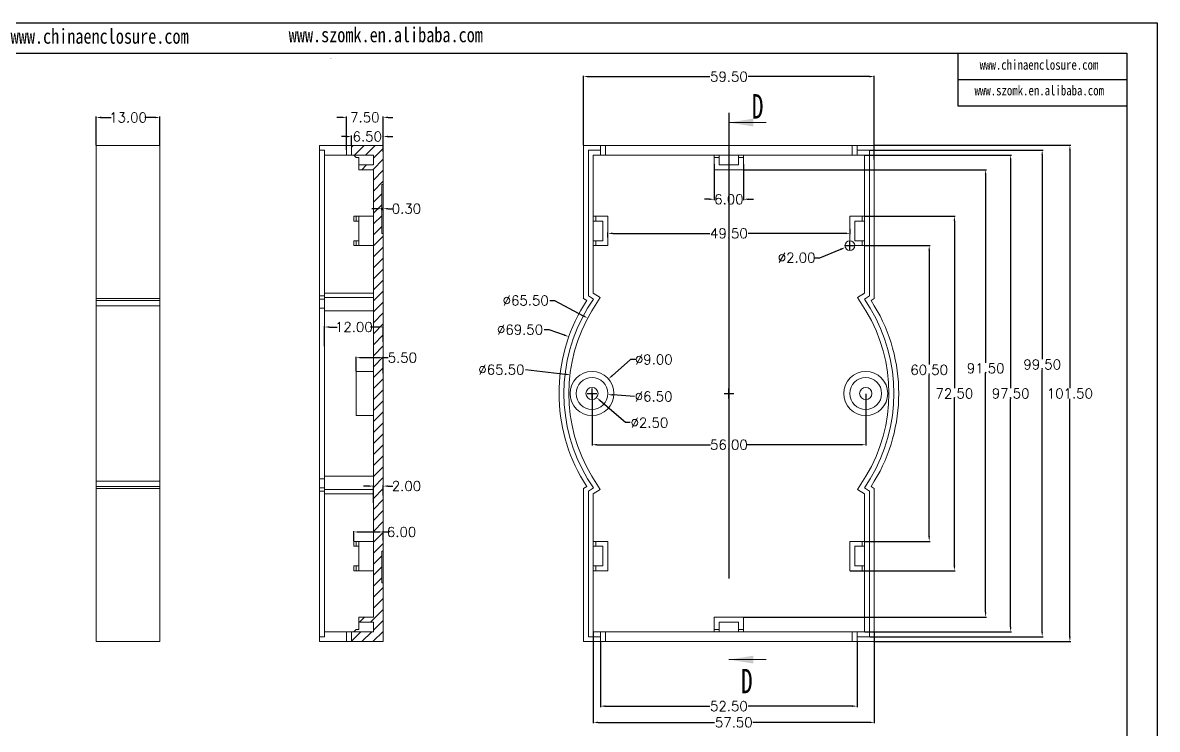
# Model space of a CAD drawing. Header units: inches. Extents: x 2145 to 2963, y 1126 to 1387.
# Drawn here: x 2731.1 to 2963.2, y 1242.4 to 1386.9 of the extents above; entities that cross this region are included whole.
import ezdxf

# ---------------------------------------------------------------- set-up
doc = ezdxf.new("R2010")
doc.units = ezdxf.units.IN
doc.header["$LTSCALE"] = 15
doc.linetypes.add('PHANTOM', pattern=[12.7, 6.35, -1.27, 1.27, -1.27, 1.27, -1.27])
doc.layers.add('10', color=7, linetype='Continuous')
doc.layers.add('文字', color=81, linetype='Continuous')
doc.styles.add('SLDTEXTSTYLE0', font='TXT', dxfattribs={"width": 0.75})
doc.styles.add('SLDTEXTSTYLE6', font='TXT', dxfattribs={"width": 0.7})
doc.styles.get("Standard").update_dxf_attribs({"font": 'txt', "bigfont": 'gbcbig.shx'})
doc.styles.add('宋体', font='', dxfattribs={"width": 0.8, "height": 3.5})
doc.styles.get('宋体').set_extended_font_data('SimSun')
doc.dimstyles.new('2.5', dxfattribs={"dimtxt": 2, "dimasz": 1, "dimexe": 0.18, "dimexo": 0.0625, "dimgap": 0.09, "dimtad": 0, "dimtih": 1, "dimtoh": 1, "dimzin": 0, "dimdsep": 46, "dimtxsty": 'Standard', "dimcen": 1, "dimadec": 0, "dimazin": 2, "dimtfac": 1, "dimtofl": 0, "dimtmove": 0, "dimatfit": 3, "dimfxl": 0, "dimtolj": 1, "dimtzin": 0, "dimarcsym": 0})

# ---------------------------------------------------------------- blocks, each defined once
blk = doc.blocks.new('SW_NOTE_0')
at = {"color": 0, "linetype": 'Continuous', "lineweight": 0, "char_height": 0.06, "attachment_point": 1, "style": 'SLDTEXTSTYLE0'}
for s, insert in [('INTERPRET GEOMETRIC', (0, 0.08)), ('TOLERANCING PER:', (0, -0.02))]:
    blk.add_mtext(s, dxfattribs=dict(at, insert=insert))
blk = doc.blocks.new('*D170')
at = {"color": 0, "lineweight": -2, "transparency": 16777216}
for p, q in [((2746.12, 1361.91), (2746.12, 1367.73)), ((2747.12, 1367.55), (2749.19, 1367.55)), ((2758.12, 1367.55), (2756.04, 1367.55)), ((2759.12, 1361.91), (2759.12, 1367.73))]:
    blk.add_line(p, q, dxfattribs=at)
at = {"color": 0, "transparency": 16777216}
for points in [[(2747.12, 1367.72), (2747.12, 1367.38), (2746.12, 1367.55)], [(2758.12, 1367.72), (2758.12, 1367.38), (2759.12, 1367.55)]]:
    blk.add_solid(points, dxfattribs=at)
at = {"layer": 'Defpoints', "color": 0, "transparency": 16777216}
for p in [(2746.12, 1367.55), (2746.12, 1361.85), (2759.12, 1361.85)]:
    blk.add_point(p, dxfattribs=at)
at = {"color": 0, "transparency": 16777216, "insert": (2752.62, 1367.55), "char_height": 2, "attachment_point": 5}
blk.add_mtext('\\A1;13.00', dxfattribs=at)
blk = doc.blocks.new('*D172')
at = {"color": 0, "lineweight": -2, "transparency": 16777216}
for p, q in [((2803.51, 1348.89), (2802.51, 1348.89)), ((2804.51, 1348.61), (2804.51, 1349.07)), ((2804.81, 1348.61), (2804.81, 1349.07)), ((2805.81, 1348.89), (2806.81, 1348.89))]:
    blk.add_line(p, q, dxfattribs=at)
at = {"color": 0, "transparency": 16777216}
for points in [[(2803.51, 1349.06), (2803.51, 1348.72), (2804.51, 1348.89)], [(2805.81, 1349.06), (2805.81, 1348.72), (2804.81, 1348.89)]]:
    blk.add_solid(points, dxfattribs=at)
at = {"layer": 'Defpoints', "color": 0, "transparency": 16777216}
for p in [(2804.51, 1348.55), (2804.81, 1348.89), (2804.81, 1348.55)]:
    blk.add_point(p, dxfattribs=at)
at = {"color": 0, "transparency": 16777216, "insert": (2809.57, 1348.89), "char_height": 2, "attachment_point": 5}
blk.add_mtext('\\A1;0.30', dxfattribs=at)
blk = doc.blocks.new('*D173')
at = {"color": 0, "lineweight": -2, "transparency": 16777216}
for p, q in [((2798.81, 1280.91), (2798.81, 1282.96)), ((2799.81, 1282.78), (2803.81, 1282.78)), ((2804.81, 1281.06), (2804.81, 1282.96)), ((2804.81, 1282.78), (2805.81, 1282.78))]:
    blk.add_line(p, q, dxfattribs=at)
at = {"color": 0, "transparency": 16777216}
for points in [[(2799.81, 1282.94), (2799.81, 1282.61), (2798.81, 1282.78)], [(2803.81, 1282.94), (2803.81, 1282.61), (2804.81, 1282.78)]]:
    blk.add_solid(points, dxfattribs=at)
at = {"layer": 'Defpoints', "color": 0, "transparency": 16777216}
for p in [(2798.81, 1282.78), (2798.81, 1280.85), (2804.81, 1281)]:
    blk.add_point(p, dxfattribs=at)
at = {"color": 0, "transparency": 16777216, "insert": (2808.57, 1282.78), "char_height": 2, "attachment_point": 5}
blk.add_mtext('\\A1;6.00', dxfattribs=at)
blk = doc.blocks.new('*D174')
at = {"color": 0, "lineweight": -2, "transparency": 16777216}
for p, q in [((2801.81, 1292.16), (2800.81, 1292.16)), ((2802.81, 1288.74), (2802.81, 1292.34)), ((2804.81, 1290.2), (2804.81, 1292.34)), ((2805.81, 1292.16), (2806.81, 1292.16))]:
    blk.add_line(p, q, dxfattribs=at)
at = {"color": 0, "transparency": 16777216}
for points in [[(2801.81, 1292.32), (2801.81, 1291.99), (2802.81, 1292.16)], [(2805.81, 1292.32), (2805.81, 1291.99), (2804.81, 1292.16)]]:
    blk.add_solid(points, dxfattribs=at)
at = {"layer": 'Defpoints', "color": 0, "transparency": 16777216}
for p in [(2804.81, 1292.16), (2802.81, 1288.68), (2804.81, 1290.13)]:
    blk.add_point(p, dxfattribs=at)
at = {"color": 0, "transparency": 16777216, "insert": (2809.57, 1292.16), "char_height": 2, "attachment_point": 5}
blk.add_mtext('\\A1;2.00', dxfattribs=at)
blk = doc.blocks.new('*D175')
at = {"color": 0, "lineweight": -2, "transparency": 16777216}
for p, q in [((2799.31, 1315.66), (2799.31, 1318.61)), ((2800.31, 1318.43), (2803.81, 1318.43)), ((2804.81, 1315.2), (2804.81, 1318.61)), ((2804.81, 1318.43), (2805.81, 1318.43))]:
    blk.add_line(p, q, dxfattribs=at)
at = {"color": 0, "transparency": 16777216}
for points in [[(2800.31, 1318.59), (2800.31, 1318.26), (2799.31, 1318.43)], [(2803.81, 1318.59), (2803.81, 1318.26), (2804.81, 1318.43)]]:
    blk.add_solid(points, dxfattribs=at)
at = {"layer": 'Defpoints', "color": 0, "transparency": 16777216}
for p in [(2804.81, 1318.43), (2799.31, 1315.6), (2804.81, 1315.14)]:
    blk.add_point(p, dxfattribs=at)
at = {"color": 0, "transparency": 16777216, "insert": (2808.73, 1318.43), "char_height": 2, "attachment_point": 5}
blk.add_mtext('\\A1;5.50', dxfattribs=at)
blk = doc.blocks.new('*D176')
at = {"color": 0, "lineweight": -2, "transparency": 16777216}
for p, q in [((2792.81, 1320.75), (2792.81, 1324.87)), ((2793.81, 1324.69), (2795.39, 1324.69)), ((2803.81, 1324.69), (2802.23, 1324.69)), ((2804.81, 1321.66), (2804.81, 1324.87))]:
    blk.add_line(p, q, dxfattribs=at)
at = {"color": 0, "transparency": 16777216}
for points in [[(2793.81, 1324.86), (2793.81, 1324.53), (2792.81, 1324.69)], [(2803.81, 1324.86), (2803.81, 1324.53), (2804.81, 1324.69)]]:
    blk.add_solid(points, dxfattribs=at)
at = {"layer": 'Defpoints', "color": 0, "transparency": 16777216}
for p in [(2804.81, 1324.69), (2792.81, 1320.69), (2804.81, 1321.6)]:
    blk.add_point(p, dxfattribs=at)
at = {"color": 0, "transparency": 16777216, "insert": (2798.81, 1324.69), "char_height": 2, "attachment_point": 5}
blk.add_mtext('\\A1;12.00', dxfattribs=at)
blk = doc.blocks.new('*D177')
at = {"color": 0, "lineweight": -2, "transparency": 16777216}
for p, q in [((2797.31, 1363.65), (2796.31, 1363.65)), ((2798.31, 1361.91), (2798.31, 1363.83)), ((2804.81, 1361.91), (2804.81, 1363.83)), ((2805.81, 1363.65), (2806.81, 1363.65))]:
    blk.add_line(p, q, dxfattribs=at)
at = {"color": 0, "transparency": 16777216}
for points in [[(2797.31, 1363.82), (2797.31, 1363.48), (2798.31, 1363.65)], [(2805.81, 1363.82), (2805.81, 1363.48), (2804.81, 1363.65)]]:
    blk.add_solid(points, dxfattribs=at)
at = {"layer": 'Defpoints', "color": 0, "transparency": 16777216}
for p in [(2804.81, 1363.65), (2798.31, 1361.85), (2804.81, 1361.85)]:
    blk.add_point(p, dxfattribs=at)
at = {"color": 0, "transparency": 16777216, "insert": (2801.56, 1363.65), "char_height": 2, "attachment_point": 5}
blk.add_mtext('\\A1;6.50', dxfattribs=at)
blk = doc.blocks.new('*D178')
at = {"color": 0, "lineweight": -2, "transparency": 16777216}
for p, q in [((2796.31, 1367.57), (2795.31, 1367.57)), ((2797.31, 1360.91), (2797.31, 1367.75)), ((2804.81, 1360.53), (2804.81, 1367.75)), ((2805.81, 1367.57), (2806.81, 1367.57))]:
    blk.add_line(p, q, dxfattribs=at)
at = {"color": 0, "transparency": 16777216}
for points in [[(2796.31, 1367.73), (2796.31, 1367.4), (2797.31, 1367.57)], [(2805.81, 1367.73), (2805.81, 1367.4), (2804.81, 1367.57)]]:
    blk.add_solid(points, dxfattribs=at)
at = {"layer": 'Defpoints', "color": 0, "transparency": 16777216}
for p in [(2804.81, 1367.57), (2797.31, 1360.85), (2804.81, 1360.47)]:
    blk.add_point(p, dxfattribs=at)
at = {"color": 0, "transparency": 16777216, "insert": (2801.06, 1367.57), "char_height": 2, "attachment_point": 5}
blk.add_mtext('\\A1;7.50', dxfattribs=at)
blk = doc.blocks.new('*D179')
at = {"color": 0, "lineweight": -2, "transparency": 16777216}
for p, q in [((2905.34, 1361.85), (2945.47, 1361.85)), ((2945.29, 1360.85), (2945.29, 1312.19)), ((2945.29, 1261.35), (2945.29, 1310.01)), ((2905.34, 1260.35), (2945.47, 1260.35))]:
    blk.add_line(p, q, dxfattribs=at)
at = {"color": 0, "transparency": 16777216}
for points in [[(2945.12, 1360.85), (2945.45, 1360.85), (2945.29, 1361.85)], [(2945.12, 1261.35), (2945.45, 1261.35), (2945.29, 1260.35)]]:
    blk.add_solid(points, dxfattribs=at)
at = {"layer": 'Defpoints', "color": 0, "transparency": 16777216}
for p in [(2905.28, 1361.85), (2945.29, 1361.85), (2905.28, 1260.35)]:
    blk.add_point(p, dxfattribs=at)
at = {"color": 0, "transparency": 16777216, "insert": (2945.29, 1311.1), "char_height": 2, "attachment_point": 5}
blk.add_mtext('\\A1;101.50', dxfattribs=at)
blk = doc.blocks.new('*D180')
at = {"color": 0, "lineweight": -2, "transparency": 16777216}
for p, q in [((2904.34, 1360.85), (2939.8, 1360.85)), ((2939.62, 1359.85), (2939.62, 1318.12)), ((2939.62, 1262.35), (2939.62, 1315.94)), ((2904.34, 1261.35), (2939.8, 1261.35))]:
    blk.add_line(p, q, dxfattribs=at)
at = {"color": 0, "transparency": 16777216}
for points in [[(2939.45, 1359.85), (2939.78, 1359.85), (2939.62, 1360.85)], [(2939.45, 1262.35), (2939.78, 1262.35), (2939.62, 1261.35)]]:
    blk.add_solid(points, dxfattribs=at)
at = {"layer": 'Defpoints', "color": 0, "transparency": 16777216}
for p in [(2904.28, 1360.85), (2939.62, 1360.85), (2904.28, 1261.35)]:
    blk.add_point(p, dxfattribs=at)
at = {"color": 0, "transparency": 16777216, "insert": (2939.62, 1317.03), "char_height": 2, "attachment_point": 5}
blk.add_mtext('\\A1;99.50', dxfattribs=at)
blk = doc.blocks.new('*D181')
at = {"color": 0, "lineweight": -2, "transparency": 16777216}
for p, q in [((2903.34, 1359.85), (2933.34, 1359.85)), ((2933.16, 1358.85), (2933.16, 1312.19)), ((2933.16, 1263.35), (2933.16, 1310.01)), ((2903.34, 1262.35), (2933.34, 1262.35))]:
    blk.add_line(p, q, dxfattribs=at)
at = {"color": 0, "transparency": 16777216}
for points in [[(2933, 1358.85), (2933.33, 1358.85), (2933.16, 1359.85)], [(2933, 1263.35), (2933.33, 1263.35), (2933.16, 1262.35)]]:
    blk.add_solid(points, dxfattribs=at)
at = {"layer": 'Defpoints', "color": 0, "transparency": 16777216}
for p in [(2903.28, 1359.85), (2903.28, 1262.35), (2933.16, 1262.35)]:
    blk.add_point(p, dxfattribs=at)
at = {"color": 0, "transparency": 16777216, "insert": (2933.16, 1311.1), "char_height": 2, "attachment_point": 5}
blk.add_mtext('\\A1;97.50', dxfattribs=at)
blk = doc.blocks.new('*D182')
at = {"color": 0, "lineweight": -2, "transparency": 16777216}
for p, q in [((2878.59, 1356.85), (2928.23, 1356.85)), ((2928.05, 1355.85), (2928.05, 1317.34)), ((2928.05, 1266.35), (2928.05, 1315.16)), ((2878.59, 1265.35), (2928.23, 1265.35))]:
    blk.add_line(p, q, dxfattribs=at)
at = {"color": 0, "transparency": 16777216}
for points in [[(2927.88, 1355.85), (2928.21, 1355.85), (2928.05, 1356.85)], [(2927.88, 1266.35), (2928.21, 1266.35), (2928.05, 1265.35)]]:
    blk.add_solid(points, dxfattribs=at)
at = {"layer": 'Defpoints', "color": 0, "transparency": 16777216}
for p in [(2878.53, 1356.85), (2878.53, 1265.35), (2928.05, 1265.35)]:
    blk.add_point(p, dxfattribs=at)
at = {"color": 0, "transparency": 16777216, "insert": (2928.05, 1316.25), "char_height": 2, "attachment_point": 5}
blk.add_mtext('\\A1;91.50', dxfattribs=at)
blk = doc.blocks.new('*D183')
at = {"color": 0, "lineweight": -2, "transparency": 16777216}
for p, q in [((2903.34, 1347.35), (2921.84, 1347.35)), ((2921.66, 1346.35), (2921.66, 1312.19)), ((2921.66, 1275.85), (2921.66, 1310.01)), ((2900.34, 1274.85), (2921.84, 1274.85))]:
    blk.add_line(p, q, dxfattribs=at)
at = {"color": 0, "transparency": 16777216}
for points in [[(2921.5, 1346.35), (2921.83, 1346.35), (2921.66, 1347.35)], [(2921.5, 1275.85), (2921.83, 1275.85), (2921.66, 1274.85)]]:
    blk.add_solid(points, dxfattribs=at)
at = {"layer": 'Defpoints', "color": 0, "transparency": 16777216}
for p in [(2903.28, 1347.35), (2921.66, 1347.35), (2900.28, 1274.85)]:
    blk.add_point(p, dxfattribs=at)
at = {"color": 0, "transparency": 16777216, "insert": (2921.66, 1311.1), "char_height": 2, "attachment_point": 5}
blk.add_mtext('\\A1;72.50', dxfattribs=at)
blk = doc.blocks.new('*D184')
at = {"color": 0, "lineweight": -2, "transparency": 16777216}
for p, q in [((2903.34, 1341.35), (2916.68, 1341.35)), ((2916.5, 1340.35), (2916.5, 1317.02)), ((2916.5, 1281.85), (2916.5, 1314.84)), ((2903.34, 1280.85), (2916.68, 1280.85))]:
    blk.add_line(p, q, dxfattribs=at)
at = {"color": 0, "transparency": 16777216}
for points in [[(2916.34, 1340.35), (2916.67, 1340.35), (2916.5, 1341.35)], [(2916.34, 1281.85), (2916.67, 1281.85), (2916.5, 1280.85)]]:
    blk.add_solid(points, dxfattribs=at)
at = {"layer": 'Defpoints', "color": 0, "transparency": 16777216}
for p in [(2903.28, 1341.35), (2916.5, 1341.35), (2903.28, 1280.85)]:
    blk.add_point(p, dxfattribs=at)
at = {"color": 0, "transparency": 16777216, "insert": (2916.5, 1315.93), "char_height": 2, "attachment_point": 5}
blk.add_mtext('\\A1;60.50', dxfattribs=at)
blk = doc.blocks.new('*D185')
at = {"color": 0, "lineweight": -2, "transparency": 16777216}
for p, q in [((2855.41, 1318.05), (2851.65, 1314.74)), ((2856.41, 1318.05), (2855.41, 1318.05)), ((2847.53, 1310.1), (2847.53, 1312.1)), ((2846.53, 1311.1), (2848.53, 1311.1))]:
    blk.add_line(p, q, dxfattribs=at)
at = {"color": 0, "transparency": 16777216}
blk.add_solid([(2851.54, 1314.86), (2851.76, 1314.61), (2850.9, 1314.07)], dxfattribs=at)
at = {"layer": 'Defpoints', "color": 0, "transparency": 16777216}
for p in [(2850.9, 1314.07), (2844.15, 1308.12)]:
    blk.add_point(p, dxfattribs=at)
at = {"color": 0, "transparency": 16777216, "insert": (2860.16, 1318.05), "char_height": 2, "attachment_point": 5}
blk.add_mtext('\\A1;∅9.00', dxfattribs=at)
blk = doc.blocks.new('*D186')
at = {"color": 0, "lineweight": -2, "transparency": 16777216}
for p, q in [((2847.53, 1310.1), (2847.53, 1312.1)), ((2846.53, 1311.1), (2848.53, 1311.1)), ((2856.2, 1310.49), (2851.77, 1310.8))]:
    blk.add_line(p, q, dxfattribs=at)
at = {"color": 0, "transparency": 16777216}
blk.add_solid([(2851.78, 1310.97), (2851.76, 1310.63), (2850.77, 1310.87)], dxfattribs=at)
at = {"layer": 'Defpoints', "color": 0, "transparency": 16777216}
for p in [(2844.28, 1311.32), (2850.77, 1310.87)]:
    blk.add_point(p, dxfattribs=at)
at = {"color": 0, "transparency": 16777216, "insert": (2860.13, 1310.49), "char_height": 2, "attachment_point": 5}
blk.add_mtext('\\A1;∅6.50', dxfattribs=at)
blk = doc.blocks.new('*D187')
at = {"color": 0, "lineweight": -2, "transparency": 16777216}
for p, q in [((2847.53, 1310.1), (2847.53, 1312.1)), ((2846.53, 1311.1), (2848.53, 1311.1)), ((2854.35, 1305.13), (2849.22, 1309.61)), ((2855.35, 1305.13), (2854.35, 1305.13))]:
    blk.add_line(p, q, dxfattribs=at)
at = {"color": 0, "transparency": 16777216}
blk.add_solid([(2849.33, 1309.74), (2849.11, 1309.49), (2848.47, 1310.27)], dxfattribs=at)
at = {"layer": 'Defpoints', "color": 0, "transparency": 16777216}
for p in [(2846.59, 1311.92), (2848.47, 1310.27)]:
    blk.add_point(p, dxfattribs=at)
at = {"color": 0, "transparency": 16777216, "insert": (2859.27, 1305.13), "char_height": 2, "attachment_point": 5}
blk.add_mtext('\\A1;∅2.50', dxfattribs=at)
blk = doc.blocks.new('*D188')
at = {"color": 0, "lineweight": -2, "transparency": 16777216}
for p, q in [((2837.72, 1324.16), (2838.72, 1324.16)), ((2838.72, 1324.16), (2841.84, 1323.06)), ((2875.53, 1310.1), (2875.53, 1312.1)), ((2874.53, 1311.1), (2876.53, 1311.1))]:
    blk.add_line(p, q, dxfattribs=at)
at = {"color": 0, "transparency": 16777216}
blk.add_solid([(2841.89, 1323.21), (2841.78, 1322.9), (2842.78, 1322.72)], dxfattribs=at)
at = {"layer": 'Defpoints', "color": 0, "transparency": 16777216}
for p in [(2842.78, 1322.72), (2908.27, 1299.47)]:
    blk.add_point(p, dxfattribs=at)
at = {"color": 0, "transparency": 16777216, "insert": (2832.8, 1324.16), "char_height": 2, "attachment_point": 5}
blk.add_mtext('\\A1;∅69.50', dxfattribs=at)
blk = doc.blocks.new('*D189')
at = {"color": 0, "lineweight": -2, "transparency": 16777216}
for p, q in [((2838.88, 1330.11), (2839.88, 1330.11)), ((2839.88, 1330.11), (2845.75, 1326.98)), ((2875.53, 1310.1), (2875.53, 1312.1)), ((2874.53, 1311.1), (2876.53, 1311.1))]:
    blk.add_line(p, q, dxfattribs=at)
at = {"color": 0, "transparency": 16777216}
blk.add_solid([(2845.83, 1327.13), (2845.67, 1326.83), (2846.63, 1326.51)], dxfattribs=at)
at = {"layer": 'Defpoints', "color": 0, "transparency": 16777216}
for p in [(2846.63, 1326.51), (2904.42, 1295.68)]:
    blk.add_point(p, dxfattribs=at)
at = {"color": 0, "transparency": 16777216, "insert": (2833.96, 1330.11), "char_height": 2, "attachment_point": 5}
blk.add_mtext('\\A1;∅65.50', dxfattribs=at)
blk = doc.blocks.new('*D190')
at = {"color": 0, "lineweight": -2, "transparency": 16777216}
for p, q in [((2833.93, 1315.98), (2842.01, 1315.03)), ((2875.53, 1310.1), (2875.53, 1312.1)), ((2874.53, 1311.1), (2876.53, 1311.1))]:
    blk.add_line(p, q, dxfattribs=at)
at = {"color": 0, "transparency": 16777216}
blk.add_solid([(2842.03, 1315.2), (2841.99, 1314.87), (2843, 1314.92)], dxfattribs=at)
at = {"layer": 'Defpoints', "color": 0, "transparency": 16777216}
for p in [(2843, 1314.92), (2908.05, 1307.28)]:
    blk.add_point(p, dxfattribs=at)
at = {"color": 0, "transparency": 16777216, "insert": (2829, 1315.98), "char_height": 2, "attachment_point": 5}
blk.add_mtext('\\A1;∅65.50', dxfattribs=at)
blk = doc.blocks.new('*D191')
at = {"color": 0, "lineweight": -2, "transparency": 16777216}
for p, q in [((2849.28, 1260.28), (2849.28, 1246.97)), ((2901.78, 1260.28), (2901.78, 1246.97)), ((2850.28, 1247.15), (2871.6, 1247.15)), ((2900.78, 1247.15), (2879.45, 1247.15))]:
    blk.add_line(p, q, dxfattribs=at)
at = {"color": 0, "transparency": 16777216}
for points in [[(2850.28, 1247.32), (2850.28, 1246.99), (2849.28, 1247.15)], [(2900.78, 1247.32), (2900.78, 1246.99), (2901.78, 1247.15)]]:
    blk.add_solid(points, dxfattribs=at)
at = {"layer": 'Defpoints', "color": 0, "transparency": 16777216}
for p in [(2849.28, 1260.35), (2901.78, 1260.35), (2901.78, 1247.15)]:
    blk.add_point(p, dxfattribs=at)
at = {"color": 0, "transparency": 16777216, "insert": (2875.53, 1247.15), "char_height": 2, "attachment_point": 5}
blk.add_mtext('\\A1;52.50', dxfattribs=at)
blk = doc.blocks.new('*D192')
at = {"color": 0, "lineweight": -2, "transparency": 16777216}
for p, q in [((2847.78, 1262.28), (2847.78, 1243.65)), ((2905.28, 1262.28), (2905.28, 1243.65)), ((2848.78, 1243.83), (2872.6, 1243.83)), ((2904.28, 1243.83), (2880.45, 1243.83))]:
    blk.add_line(p, q, dxfattribs=at)
at = {"color": 0, "transparency": 16777216}
for points in [[(2848.78, 1244), (2848.78, 1243.66), (2847.78, 1243.83)], [(2904.28, 1244), (2904.28, 1243.66), (2905.28, 1243.83)]]:
    blk.add_solid(points, dxfattribs=at)
at = {"layer": 'Defpoints', "color": 0, "transparency": 16777216}
for p in [(2847.78, 1262.35), (2905.28, 1262.35), (2905.28, 1243.83)]:
    blk.add_point(p, dxfattribs=at)
at = {"color": 0, "transparency": 16777216, "insert": (2876.53, 1243.83), "char_height": 2, "attachment_point": 5}
blk.add_mtext('\\A1;57.50', dxfattribs=at)
blk = doc.blocks.new('*D193')
at = {"color": 0, "lineweight": -2, "transparency": 16777216}
for p, q in [((2845.78, 1361.91), (2845.78, 1376.09)), ((2846.78, 1375.91), (2871.6, 1375.91)), ((2904.28, 1375.91), (2879.45, 1375.91)), ((2905.28, 1358.92), (2905.28, 1376.09))]:
    blk.add_line(p, q, dxfattribs=at)
at = {"color": 0, "transparency": 16777216}
for points in [[(2846.78, 1376.08), (2846.78, 1375.75), (2845.78, 1375.91)], [(2904.28, 1376.08), (2904.28, 1375.75), (2905.28, 1375.91)]]:
    blk.add_solid(points, dxfattribs=at)
at = {"layer": 'Defpoints', "color": 0, "transparency": 16777216}
for p in [(2905.28, 1375.91), (2845.78, 1361.85), (2905.28, 1358.86)]:
    blk.add_point(p, dxfattribs=at)
at = {"color": 0, "transparency": 16777216, "insert": (2875.53, 1375.91), "char_height": 2, "attachment_point": 5}
blk.add_mtext('\\A1;59.50', dxfattribs=at)
blk = doc.blocks.new('*D195')
at = {"color": 0, "lineweight": -2, "transparency": 16777216}
for p, q in [((2872.53, 1358.03), (2872.53, 1350.64)), ((2878.53, 1358.03), (2878.53, 1350.64)), ((2871.53, 1350.82), (2870.53, 1350.82)), ((2879.53, 1350.82), (2880.53, 1350.82))]:
    blk.add_line(p, q, dxfattribs=at)
at = {"color": 0, "transparency": 16777216}
for points in [[(2871.53, 1350.99), (2871.53, 1350.66), (2872.53, 1350.82)], [(2879.53, 1350.99), (2879.53, 1350.66), (2878.53, 1350.82)]]:
    blk.add_solid(points, dxfattribs=at)
at = {"layer": 'Defpoints', "color": 0, "transparency": 16777216}
for p in [(2872.53, 1358.1), (2878.53, 1358.1), (2878.53, 1350.82)]:
    blk.add_point(p, dxfattribs=at)
at = {"color": 0, "transparency": 16777216, "insert": (2875.53, 1350.82), "char_height": 2, "attachment_point": 5}
blk.add_mtext('\\A1;6.00', dxfattribs=at)
blk = doc.blocks.new('*D196')
at = {"color": 0, "lineweight": -2, "transparency": 16777216}
for p, q in [((2850.78, 1342.98), (2850.78, 1344.03)), ((2900.28, 1344.78), (2900.28, 1343.67)), ((2851.78, 1343.85), (2871.6, 1343.85)), ((2899.28, 1343.85), (2879.45, 1343.85))]:
    blk.add_line(p, q, dxfattribs=at)
at = {"color": 0, "transparency": 16777216}
for points in [[(2851.78, 1344.02), (2851.78, 1343.68), (2850.78, 1343.85)], [(2899.28, 1344.02), (2899.28, 1343.68), (2900.28, 1343.85)]]:
    blk.add_solid(points, dxfattribs=at)
at = {"layer": 'Defpoints', "color": 0, "transparency": 16777216}
for p in [(2900.28, 1344.85), (2850.78, 1342.92), (2900.28, 1343.85)]:
    blk.add_point(p, dxfattribs=at)
at = {"color": 0, "transparency": 16777216, "insert": (2875.53, 1343.85), "char_height": 2, "attachment_point": 5}
blk.add_mtext('\\A1;49.50', dxfattribs=at)
blk = doc.blocks.new('*D197')
at = {"color": 0, "lineweight": -2, "transparency": 16777216}
for p, q in [((2900.28, 1340.35), (2900.28, 1342.35)), ((2894.14, 1338.87), (2898.42, 1340.6)), ((2899.28, 1341.35), (2901.28, 1341.35)), ((2893.14, 1338.87), (2894.14, 1338.87))]:
    blk.add_line(p, q, dxfattribs=at)
at = {"color": 0, "transparency": 16777216}
blk.add_solid([(2898.36, 1340.75), (2898.49, 1340.44), (2899.35, 1340.97)], dxfattribs=at)
at = {"layer": 'Defpoints', "color": 0, "transparency": 16777216}
for p in [(2901.2, 1341.72), (2899.35, 1340.97)]:
    blk.add_point(p, dxfattribs=at)
at = {"color": 0, "transparency": 16777216, "insert": (2889.39, 1338.87), "char_height": 2, "attachment_point": 5}
blk.add_mtext('\\A1;∅2.00', dxfattribs=at)
blk = doc.blocks.new('*D198')
at = {"color": 0, "lineweight": -2, "transparency": 16777216}
for p, q in [((2847.53, 1311.03), (2847.53, 1300.44)), ((2903.53, 1311.03), (2903.53, 1300.44)), ((2848.53, 1300.62), (2871.77, 1300.62)), ((2902.53, 1300.62), (2879.28, 1300.62))]:
    blk.add_line(p, q, dxfattribs=at)
at = {"color": 0, "transparency": 16777216}
for points in [[(2848.53, 1300.79), (2848.53, 1300.46), (2847.53, 1300.62)], [(2902.53, 1300.79), (2902.53, 1300.46), (2903.53, 1300.62)]]:
    blk.add_solid(points, dxfattribs=at)
at = {"layer": 'Defpoints', "color": 0, "transparency": 16777216}
for p in [(2847.53, 1311.1), (2903.53, 1311.1), (2903.53, 1300.62)]:
    blk.add_point(p, dxfattribs=at)
at = {"color": 0, "transparency": 16777216, "insert": (2875.53, 1300.62), "char_height": 2, "attachment_point": 5}
blk.add_mtext('\\A1;56.00', dxfattribs=at)

msp = doc.modelspace()

# ---------------------------------------------------------------- hatches: boundary and pattern name
at = {"linetype": 'Continuous', "lineweight": 0}
h = msp.add_hatch(dxfattribs=at)
h.set_pattern_fill('ANSI31', color=4, scale=0.5, style=0)
h.paths.add_polyline_path([(2802.81, 1357.845), (2799.81, 1357.845), (2799.81, 1356.845), (2802.81, 1356.845), (2802.81, 1265.345), (2799.81, 1265.345), (2799.81, 1264.345), (2802.81, 1264.345), (2802.81, 1262.345), (2798.31, 1262.345), (2798.31, 1260.345), (2804.81, 1260.345), (2804.81, 1272.345), (2804.51, 1272.345), (2804.51, 1278.845), (2804.81, 1278.845), (2804.81, 1343.845), (2804.51, 1343.845), (2804.51, 1353.845), (2804.81, 1353.845), (2804.81, 1361.845), (2798.31, 1361.845), (2798.31, 1359.845), (2802.81, 1359.845)], flags=0)

# ---------------------------------------------------------------- linework, layer by layer
for p, q in [((2593.653, 1386.93), (2963.169, 1386.93)), ((2963.169, 1386.93), (2963.169, 1125.657)), ((2603.215, 1380.709), (2956.948, 1380.709)), ((2922.388, 1380.709), (2922.388, 1369.909)), ((2956.948, 1380.709), (2956.948, 1131.877)), ((2922.388, 1375.309), (2956.948, 1375.309)), ((2922.388, 1369.909), (2956.948, 1369.909))]:
    msp.add_line(p, q)
at = {"color": 1, "linetype": 'PHANTOM', "lineweight": 30}
msp.add_line((2875.527, 1368.509), (2875.527, 1254.666), dxfattribs=at)
at = {"color": 7, "linetype": 'Continuous', "lineweight": 0}
for p, q in [((2883.127, 1366.509), (2875.527, 1366.509)), ((2883.127, 1256.666), (2875.527, 1256.666))]:
    msp.add_line(p, q, dxfattribs=at)
at = {"color": 7, "linetype": 'Continuous', "lineweight": 15}
for p, q in [((2759.118, 1361.845), (2746.118, 1361.845)), ((2746.118, 1330.557), (2746.118, 1361.845)), ((2759.118, 1330.557), (2759.118, 1361.845)), ((2791.81, 1360.845), (2791.81, 1361.845)), ((2791.81, 1361.845), (2797.31, 1361.845)), ((2792.81, 1360.845), (2791.81, 1360.845)), ((2791.81, 1331.097), (2791.81, 1360.845)), ((2792.81, 1360.845), (2792.81, 1359.845)), ((2797.31, 1359.845), (2797.31, 1361.845)), ((2797.31, 1361.845), (2798.31, 1361.845)), ((2798.31, 1359.845), (2798.31, 1361.845)), ((2798.31, 1361.845), (2804.81, 1361.845)), ((2804.81, 1361.845), (2804.81, 1353.845)), ((2845.777, 1361.845), (2845.777, 1330.557)), ((2849.277, 1361.845), (2845.777, 1361.845)), ((2846.777, 1360.845), (2849.277, 1360.845)), ((2846.777, 1331.097), (2846.777, 1360.845)), ((2849.277, 1360.845), (2849.277, 1361.845)), ((2849.277, 1361.845), (2850.277, 1361.845)), ((2849.277, 1360.845), (2849.277, 1359.845)), ((2850.277, 1361.845), (2850.277, 1359.845)), ((2850.277, 1361.845), (2900.777, 1361.845)), ((2900.777, 1359.845), (2900.777, 1361.845)), ((2900.777, 1361.845), (2901.777, 1361.845)), ((2905.277, 1361.845), (2901.777, 1361.845)), ((2901.777, 1360.845), (2901.777, 1361.845)), ((2904.277, 1360.845), (2901.777, 1360.845)), ((2901.777, 1360.845), (2901.777, 1359.845)), ((2904.277, 1331.097), (2904.277, 1360.845)), ((2905.277, 1330.557), (2905.277, 1361.845)), ((2792.81, 1359.845), (2797.31, 1359.845)), ((2792.81, 1359.845), (2792.81, 1331.638)), ((2798.31, 1359.845), (2797.31, 1359.845)), ((2798.31, 1359.845), (2802.81, 1359.845)), ((2798.81, 1359.845), (2799.31, 1359.345)), ((2799.31, 1359.345), (2799.81, 1359.345)), ((2799.81, 1359.345), (2799.81, 1357.845)), ((2799.81, 1357.845), (2799.81, 1356.845)), ((2802.81, 1357.845), (2799.81, 1357.845)), ((2802.81, 1359.845), (2802.81, 1357.845)), ((2849.277, 1359.845), (2847.777, 1359.845)), ((2847.777, 1359.845), (2847.777, 1331.638)), ((2850.277, 1359.845), (2849.277, 1359.845)), ((2850.277, 1359.845), (2900.777, 1359.845)), ((2872.527, 1359.345), (2872.527, 1359.845)), ((2873.527, 1359.345), (2872.527, 1359.345)), ((2872.527, 1359.345), (2872.527, 1356.845)), ((2873.527, 1359.845), (2873.527, 1359.345)), ((2873.527, 1359.345), (2873.527, 1357.845)), ((2873.527, 1357.845), (2877.527, 1357.845)), ((2877.527, 1359.345), (2877.527, 1359.845)), ((2878.527, 1359.345), (2877.527, 1359.345)), ((2877.527, 1357.845), (2877.527, 1359.345)), ((2878.527, 1359.845), (2878.527, 1359.345)), ((2878.527, 1359.345), (2878.527, 1356.845)), ((2901.777, 1359.845), (2900.777, 1359.845)), ((2901.777, 1359.845), (2903.277, 1359.845)), ((2903.277, 1359.845), (2903.277, 1331.638)), ((2799.81, 1356.845), (2802.81, 1356.845)), ((2802.81, 1356.845), (2802.81, 1265.345)), ((2878.527, 1356.845), (2872.527, 1356.845)), ((2804.51, 1353.845), (2804.81, 1353.845)), ((2804.51, 1353.845), (2804.51, 1343.845)), ((2804.81, 1343.845), (2804.81, 1353.845)), ((2798.81, 1347.345), (2798.81, 1346.345)), ((2798.81, 1347.345), (2799.31, 1347.345)), ((2799.31, 1346.345), (2798.81, 1346.345)), ((2799.31, 1347.345), (2799.31, 1346.345)), ((2799.31, 1347.345), (2799.81, 1347.345)), ((2799.31, 1346.345), (2799.81, 1346.345)), ((2799.81, 1347.345), (2802.81, 1347.345)), ((2799.81, 1341.345), (2799.81, 1347.345)), ((2847.777, 1347.345), (2848.277, 1347.345)), ((2848.277, 1346.345), (2847.777, 1346.345)), ((2848.277, 1347.345), (2848.277, 1346.345)), ((2848.277, 1347.345), (2850.777, 1347.345)), ((2848.277, 1346.345), (2849.777, 1346.345)), ((2849.777, 1346.345), (2849.777, 1342.345)), ((2850.777, 1341.345), (2850.777, 1347.345)), ((2900.277, 1342.345), (2900.277, 1347.345)), ((2902.777, 1347.345), (2900.277, 1347.345)), ((2901.277, 1342.345), (2901.277, 1346.345)), ((2901.277, 1346.345), (2902.777, 1346.345)), ((2902.777, 1346.345), (2902.777, 1347.345)), ((2902.777, 1347.345), (2903.277, 1347.345)), ((2903.277, 1346.345), (2902.777, 1346.345)), ((2798.81, 1342.345), (2798.81, 1341.345)), ((2798.81, 1342.345), (2799.31, 1342.345)), ((2799.31, 1342.345), (2799.31, 1341.345)), ((2799.81, 1342.345), (2799.31, 1342.345)), ((2804.81, 1343.845), (2804.51, 1343.845)), ((2804.81, 1343.845), (2804.81, 1278.845)), ((2847.777, 1342.345), (2848.277, 1342.345)), ((2848.277, 1342.345), (2848.277, 1341.345)), ((2849.777, 1342.345), (2848.277, 1342.345)), ((2902.777, 1342.345), (2901.277, 1342.345)), ((2902.777, 1341.345), (2902.777, 1342.345)), ((2902.777, 1342.345), (2903.277, 1342.345)), ((2799.31, 1341.345), (2798.81, 1341.345)), ((2799.31, 1341.345), (2799.81, 1341.345)), ((2799.81, 1341.345), (2802.81, 1341.345)), ((2848.277, 1341.345), (2847.777, 1341.345)), ((2848.277, 1341.345), (2850.777, 1341.345)), ((2902.777, 1341.345), (2901.277, 1341.345)), ((2903.277, 1341.345), (2902.777, 1341.345)), ((2746.118, 1330.557), (2759.118, 1330.557)), ((2746.118, 1330.557), (2746.118, 1330.119)), ((2746.118, 1330.119), (2759.118, 1330.119)), ((2746.118, 1329.054), (2746.118, 1330.119)), ((2759.118, 1330.557), (2759.118, 1330.119)), ((2759.118, 1329.054), (2759.118, 1330.119)), ((2792.81, 1331.097), (2791.81, 1331.097)), ((2791.81, 1330.418), (2791.81, 1331.097)), ((2792.81, 1330.418), (2791.81, 1330.418)), ((2791.81, 1328.529), (2791.81, 1330.418)), ((2792.81, 1331.638), (2802.81, 1331.638)), ((2792.81, 1331.638), (2792.81, 1330.717)), ((2792.81, 1330.717), (2802.81, 1330.717)), ((2792.81, 1330.717), (2792.81, 1328.005)), ((2845.777, 1330.557), (2846.447, 1330.119)), ((2845.777, 1329.054), (2846.447, 1330.119)), ((2846.629, 1328.529), (2847.816, 1330.418)), ((2847.816, 1330.418), (2846.777, 1331.097)), ((2849.185, 1330.717), (2847.48, 1328.005)), ((2847.777, 1331.638), (2849.185, 1330.717)), ((2903.277, 1331.638), (2901.869, 1330.717)), ((2901.869, 1330.717), (2903.574, 1328.005)), ((2903.238, 1330.418), (2904.277, 1331.097)), ((2904.426, 1328.529), (2903.238, 1330.418)), ((2905.277, 1330.557), (2904.608, 1330.119)), ((2905.277, 1329.054), (2904.608, 1330.119)), ((2746.118, 1329.054), (2746.118, 1293.137)), ((2759.118, 1329.054), (2746.118, 1329.054)), ((2759.118, 1329.054), (2759.118, 1293.137)), ((2792.81, 1328.529), (2791.81, 1328.529)), ((2791.81, 1293.662), (2791.81, 1328.529)), ((2792.81, 1328.005), (2802.81, 1328.005)), ((2792.81, 1328.005), (2792.81, 1294.186)), ((2802.81, 1315.595), (2799.31, 1315.595)), ((2799.31, 1311.095), (2799.31, 1315.595)), ((2799.31, 1306.595), (2799.31, 1311.095)), ((2799.31, 1306.595), (2802.81, 1306.595)), ((2746.118, 1293.137), (2759.118, 1293.137)), ((2746.118, 1293.137), (2746.118, 1292.072)), ((2759.118, 1293.137), (2759.118, 1292.072)), ((2792.81, 1293.662), (2791.81, 1293.662)), ((2791.81, 1291.773), (2791.81, 1293.662)), ((2802.81, 1294.186), (2792.81, 1294.186)), ((2792.81, 1294.186), (2792.81, 1291.474)), ((2845.777, 1293.137), (2846.447, 1292.072)), ((2847.816, 1291.773), (2846.629, 1293.662)), ((2847.48, 1294.186), (2849.185, 1291.474)), ((2903.574, 1294.186), (2901.869, 1291.474)), ((2903.238, 1291.773), (2904.426, 1293.662)), ((2905.277, 1293.137), (2904.608, 1292.072)), ((2746.118, 1292.072), (2759.118, 1292.072)), ((2746.118, 1291.634), (2746.118, 1292.072)), ((2746.118, 1291.634), (2759.118, 1291.634)), ((2746.118, 1260.345), (2746.118, 1291.634)), ((2759.118, 1291.634), (2759.118, 1292.072)), ((2759.118, 1260.345), (2759.118, 1291.634)), ((2792.81, 1291.773), (2791.81, 1291.773)), ((2791.81, 1291.093), (2791.81, 1291.773)), ((2792.81, 1291.093), (2791.81, 1291.093)), ((2791.81, 1261.345), (2791.81, 1291.093)), ((2792.81, 1291.474), (2802.81, 1291.474)), ((2792.81, 1291.474), (2792.81, 1290.553)), ((2792.81, 1290.553), (2802.81, 1290.553)), ((2792.81, 1290.553), (2792.81, 1262.345)), ((2845.777, 1291.634), (2846.447, 1292.072)), ((2845.777, 1291.634), (2845.777, 1260.345)), ((2846.777, 1291.093), (2847.816, 1291.773)), ((2846.777, 1261.345), (2846.777, 1291.093)), ((2849.185, 1291.474), (2847.777, 1290.553)), ((2847.777, 1290.553), (2847.777, 1262.345)), ((2901.869, 1291.474), (2903.277, 1290.553)), ((2904.277, 1291.093), (2903.238, 1291.773)), ((2903.277, 1290.553), (2903.277, 1262.345)), ((2904.277, 1261.345), (2904.277, 1291.093)), ((2905.277, 1291.634), (2904.608, 1292.072)), ((2905.277, 1260.345), (2905.277, 1291.634)), ((2798.81, 1279.845), (2798.81, 1280.845)), ((2798.81, 1280.845), (2799.31, 1280.845)), ((2799.31, 1279.845), (2798.81, 1279.845)), ((2799.31, 1280.845), (2799.31, 1279.845)), ((2799.31, 1280.845), (2799.81, 1280.845)), ((2799.31, 1279.845), (2799.81, 1279.845)), ((2799.81, 1280.845), (2799.81, 1274.845)), ((2799.81, 1280.845), (2802.81, 1280.845)), ((2847.777, 1280.845), (2848.277, 1280.845)), ((2848.277, 1279.845), (2847.777, 1279.845)), ((2848.277, 1280.845), (2848.277, 1279.845)), ((2848.277, 1280.845), (2850.777, 1280.845)), ((2848.277, 1279.845), (2849.777, 1279.845)), ((2849.777, 1279.845), (2849.777, 1275.845)), ((2850.777, 1280.845), (2850.777, 1274.845)), ((2900.277, 1280.845), (2900.277, 1274.845)), ((2902.777, 1280.845), (2900.277, 1280.845)), ((2901.277, 1275.845), (2901.277, 1279.845)), ((2901.277, 1279.845), (2902.777, 1279.845)), ((2902.777, 1279.845), (2902.777, 1280.845)), ((2902.777, 1280.845), (2903.277, 1280.845)), ((2903.277, 1279.845), (2902.777, 1279.845)), ((2804.51, 1278.845), (2804.81, 1278.845)), ((2804.51, 1278.845), (2804.51, 1272.345)), ((2804.81, 1272.345), (2804.81, 1278.845)), ((2798.81, 1274.845), (2798.81, 1275.845)), ((2798.81, 1275.845), (2799.31, 1275.845)), ((2799.31, 1274.845), (2798.81, 1274.845)), ((2799.31, 1275.845), (2799.31, 1274.845)), ((2799.81, 1275.845), (2799.31, 1275.845)), ((2799.31, 1274.845), (2799.81, 1274.845)), ((2799.81, 1274.845), (2802.81, 1274.845)), ((2847.777, 1275.845), (2848.277, 1275.845)), ((2848.277, 1274.845), (2847.777, 1274.845)), ((2848.277, 1275.845), (2848.277, 1274.845)), ((2849.777, 1275.845), (2848.277, 1275.845)), ((2848.277, 1274.845), (2850.777, 1274.845)), ((2902.777, 1274.845), (2900.277, 1274.845)), ((2902.777, 1275.845), (2901.277, 1275.845)), ((2902.777, 1274.845), (2902.777, 1275.845)), ((2902.777, 1275.845), (2903.277, 1275.845)), ((2903.277, 1274.845), (2902.777, 1274.845)), ((2804.81, 1272.345), (2804.51, 1272.345)), ((2804.81, 1272.345), (2804.81, 1260.345)), ((2799.81, 1264.345), (2799.81, 1265.345)), ((2799.81, 1265.345), (2802.81, 1265.345)), ((2878.527, 1265.345), (2872.527, 1265.345)), ((2872.527, 1262.845), (2872.527, 1265.345)), ((2878.527, 1262.845), (2878.527, 1265.345)), ((2799.31, 1262.845), (2798.81, 1262.345)), ((2799.81, 1262.845), (2799.31, 1262.845)), ((2802.81, 1264.345), (2799.81, 1264.345)), ((2799.81, 1264.345), (2799.81, 1262.845)), ((2802.81, 1264.345), (2802.81, 1262.345)), ((2872.527, 1262.845), (2873.527, 1262.845)), ((2872.527, 1262.345), (2872.527, 1262.845)), ((2877.527, 1264.345), (2873.527, 1264.345)), ((2873.527, 1264.345), (2873.527, 1262.845)), ((2873.527, 1262.845), (2873.527, 1262.345)), ((2877.527, 1262.845), (2877.527, 1264.345)), ((2877.527, 1262.845), (2878.527, 1262.845)), ((2877.527, 1262.345), (2877.527, 1262.845)), ((2878.527, 1262.845), (2878.527, 1262.345)), ((2759.118, 1260.345), (2746.118, 1260.345)), ((2791.81, 1261.345), (2791.81, 1260.345)), ((2792.81, 1261.345), (2791.81, 1261.345)), ((2791.81, 1260.345), (2797.31, 1260.345)), ((2792.81, 1262.345), (2792.81, 1261.345)), ((2792.81, 1262.345), (2797.31, 1262.345)), ((2797.31, 1260.345), (2797.31, 1262.345)), ((2797.31, 1262.345), (2798.31, 1262.345)), ((2798.31, 1260.345), (2797.31, 1260.345)), ((2798.31, 1262.345), (2798.31, 1260.345)), ((2802.81, 1262.345), (2798.31, 1262.345)), ((2804.81, 1260.345), (2798.31, 1260.345)), ((2845.777, 1260.345), (2849.277, 1260.345)), ((2849.277, 1261.345), (2846.777, 1261.345)), ((2847.777, 1262.345), (2849.277, 1262.345)), ((2849.277, 1262.345), (2849.277, 1261.345)), ((2849.277, 1262.345), (2850.277, 1262.345)), ((2849.277, 1261.345), (2849.277, 1260.345)), ((2850.277, 1260.345), (2849.277, 1260.345)), ((2850.277, 1262.345), (2850.277, 1260.345)), ((2850.277, 1262.345), (2900.777, 1262.345)), ((2850.277, 1260.345), (2900.777, 1260.345)), ((2900.777, 1260.345), (2900.777, 1262.345)), ((2900.777, 1262.345), (2901.777, 1262.345)), ((2901.777, 1260.345), (2900.777, 1260.345)), ((2903.277, 1262.345), (2901.777, 1262.345)), ((2901.777, 1262.345), (2901.777, 1261.345)), ((2901.777, 1261.345), (2901.777, 1260.345)), ((2901.777, 1261.345), (2904.277, 1261.345)), ((2901.777, 1260.345), (2905.277, 1260.345))]:
    msp.add_line(p, q, dxfattribs=at)
for centre, radius in [((2900.277, 1341.345), 1), ((2847.527, 1311.095), 4.5), ((2847.527, 1311.095), 3.25), ((2903.527, 1311.095), 4.5), ((2903.527, 1311.095), 3.25), ((2847.527, 1311.095), 1.25), ((2903.527, 1311.095), 1.25)]:
    msp.add_circle(centre, radius, dxfattribs=at)
for radius, start, end in [(34.75, 148.88315, 211.11685), (33.75, 148.8984, 211.1016), (32.75, 148.91435, 211.08565), (32.75, 328.91435, 31.08565), (33.75, 328.8984, 31.1016), (34.75, 328.88315, 31.11685)]:
    msp.add_arc((2875.527, 1311.095), radius, start, end, dxfattribs=at)
at = {"color": 7, "linetype": 'Continuous', "lineweight": 0}
for points in [[(2875.527, 1366.509), (2880.527, 1365.709), (2880.527, 1367.309)], [(2875.527, 1256.666), (2880.527, 1255.866), (2880.527, 1257.466)]]:
    msp.add_solid(points, dxfattribs=at)

# ---------------------------------------------------------------- block references
at = {"layer": '10'}
msp.add_blockref('SW_NOTE_0', (2793.945, 1379.596), dxfattribs=at)

# ---------------------------------------------------------------- texts
at = {"color": 7, "linetype": 'Continuous', "char_height": 5, "attachment_point": 1, "style": 'SLDTEXTSTYLE6'}
for insert in [(2880.222, 1372.319), (2878.001, 1254.781)]:
    msp.add_mtext('D', dxfattribs=dict(at, insert=insert))
at = {"layer": '文字', "color": 0, "attachment_point": 1, "style": '宋体'}
for s, insert, char_height, width in [('www.chinaenclosure.com', (2728.604, 1385.676), 3.04128, 53.43237), ('www.szomk.en.alibaba.com', (2785.489, 1385.977), 3.04128, 53.43237), ('www.chinaenclosure.com', (2926.84, 1379.342), 2.02752, 35.62158), ('www.szomk.en.alibaba.com', (2925.781, 1374.091), 2.02752, 35.62158)]:
    msp.add_mtext(s, dxfattribs=dict(at, insert=insert, char_height=char_height, width=width))

# ---------------------------------------------------------------- dimensions: what is measured, and where the dimension line sits
for base, p1, p2, picture, middle in [((2905.277, 1375.913), (2845.777, 1361.845), (2905.277, 1358.857), '*D193', (2875.527, 1375.913)), ((2746.118, 1367.548), (2759.118, 1361.845), (2746.118, 1361.845), '*D170', (2752.618, 1367.548)), ((2804.81, 1367.565), (2797.31, 1360.845), (2804.81, 1360.466), '*D178', (2801.06, 1367.565)), ((2804.81, 1363.651), (2798.31, 1361.845), (2804.81, 1361.845), '*D177', (2801.56, 1363.651)), ((2878.527, 1350.823), (2872.527, 1358.095), (2878.527, 1358.095), '*D195', (2875.527, 1350.823)), ((2804.81, 1348.89), (2804.51, 1348.545), (2804.81, 1348.545), '*D172', (2809.567, 1348.89)), ((2900.277, 1343.851), (2850.777, 1342.919), (2900.277, 1344.845), '*D196', (2875.527, 1343.851)), ((2804.81, 1324.692), (2792.81, 1320.69), (2804.81, 1321.602), '*D176', (2798.81, 1324.692)), ((2804.81, 1318.428), (2799.31, 1315.595), (2804.81, 1315.136), '*D175', (2808.733, 1318.428)), ((2903.527, 1300.625), (2847.527, 1311.095), (2903.527, 1311.095), '*D198', (2875.527, 1300.625)), ((2804.81, 1292.157), (2802.81, 1288.681), (2804.81, 1290.135), '*D174', (2809.567, 1292.157)), ((2905.277, 1243.831), (2847.777, 1262.345), (2905.277, 1262.345), '*D192', (2876.527, 1243.831)), ((2901.777, 1247.152), (2849.277, 1260.345), (2901.777, 1260.345), '*D191', (2875.527, 1247.152))]:
    dim = msp.add_linear_dim(base=base, p1=p1, p2=p2, dimstyle='2.5')
    dim.commit()
    dim.dimension.update_dxf_attribs({"geometry": picture, "text_midpoint": middle})
for base, p1, p2, picture, middle in [((2939.616, 1360.845), (2904.277, 1261.345), (2904.277, 1360.845), '*D180', (2939.616, 1317.031)), ((2928.047, 1265.345), (2878.527, 1356.845), (2878.527, 1265.345), '*D182', (2928.047, 1316.246)), ((2916.505, 1341.345), (2903.277, 1280.845), (2903.277, 1341.345), '*D184', (2916.505, 1315.928))]:
    dim = msp.add_linear_dim(base=base, p1=p1, p2=p2, angle=90, dimstyle='2.5')
    dim.commit()
    dim.dimension.update_dxf_attribs({"geometry": picture, "text_midpoint": middle, "dimtype": 160})
for base, p1, p2, picture, middle in [((2945.286, 1361.845), (2905.277, 1260.345), (2905.277, 1361.845), '*D179', (2945.286, 1311.095)), ((2933.165, 1262.345), (2903.277, 1359.845), (2903.277, 1262.345), '*D181', (2933.165, 1311.095)), ((2921.663, 1347.345), (2900.277, 1274.845), (2903.277, 1347.345), '*D183', (2921.663, 1311.095))]:
    dim = msp.add_linear_dim(base=base, p1=p1, p2=p2, angle=90, dimstyle='2.5')
    dim.commit()
    dim.dimension.update_dxf_attribs({"geometry": picture, "text_midpoint": middle})
for p1, p2, picture, middle in [((2901.204, 1341.72), (2899.35, 1340.971), '*D197', (2889.387, 1338.866)), ((2904.422, 1295.68), (2846.632, 1326.511), '*D189', (2833.959, 1330.113)), ((2908.274, 1299.468), (2842.78, 1322.722), '*D188', (2832.801, 1324.163)), ((2844.154, 1308.116), (2850.9, 1314.074), '*D185', (2860.163, 1318.055)), ((2908.054, 1307.275), (2843.001, 1314.916), '*D190', (2833.927, 1315.981)), ((2844.285, 1311.321), (2850.769, 1310.87), '*D186', (2856.203, 1310.492)), ((2846.586, 1311.919), (2848.468, 1310.272), '*D187', (2859.273, 1305.125))]:
    dim = msp.add_diameter_dim_2p(p1=p1, p2=p2, dimstyle='2.5')
    dim.commit()
    dim.dimension.update_dxf_attribs({"geometry": picture, "text_midpoint": middle, "dimtype": 163})
dim = msp.add_linear_dim(base=(2798.81, 1282.776), p1=(2804.81, 1280.999), p2=(2798.81, 1280.845), dimstyle='2.5')
dim.commit()
dim.dimension.update_dxf_attribs({"geometry": '*D173', "text_midpoint": (2808.567, 1282.776), "dimtype": 160})

doc.saveas('drawing.dxf')
